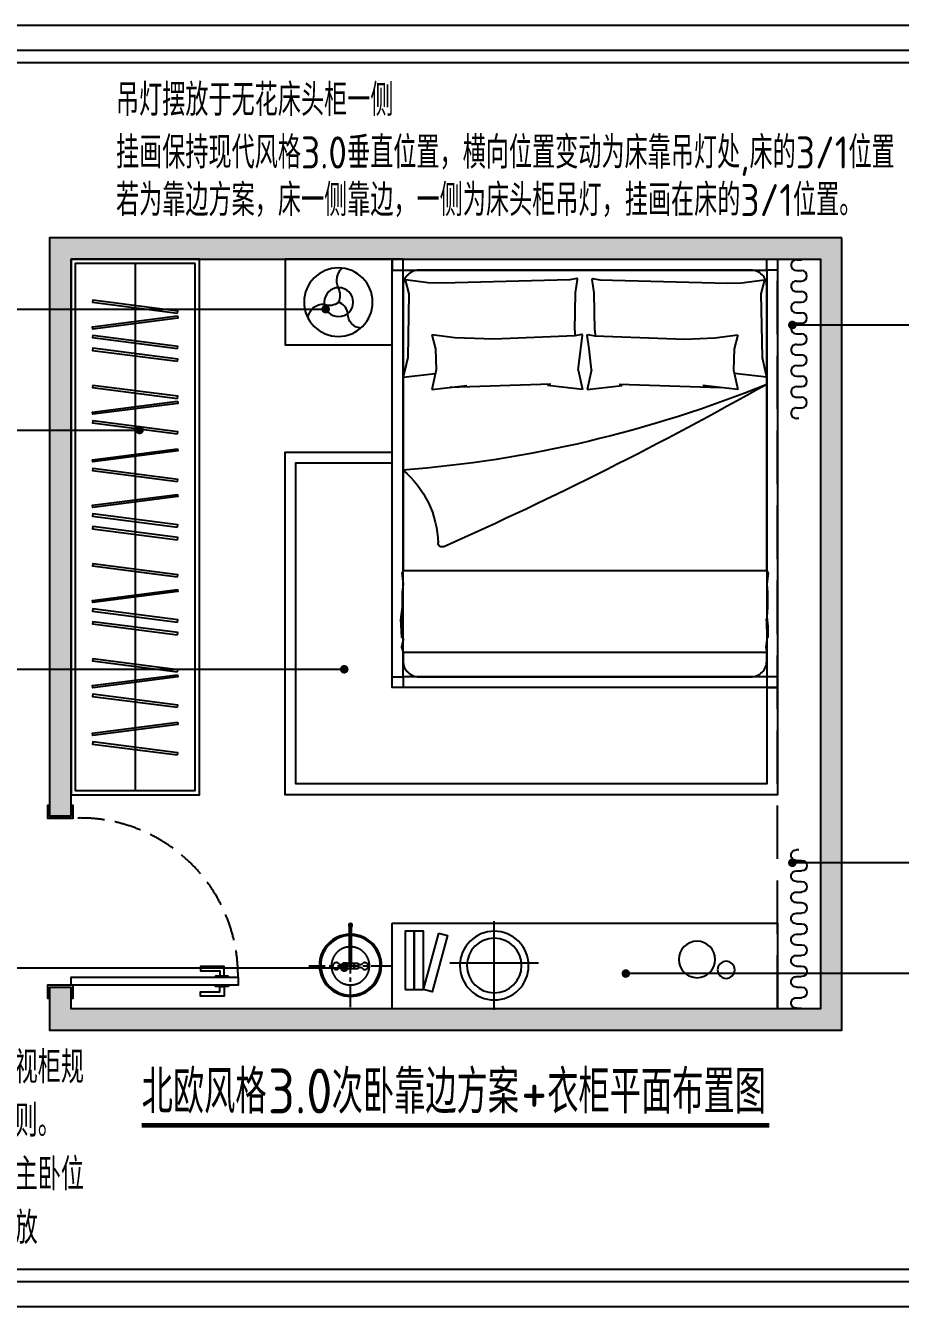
# Model space of a CAD drawing. Extents: x 23971 to 232415, y -48119 to 67869.
# Drawn here: x 161054 to 165140, y 28417 to 34397 of the extents above; entities that cross this region are included whole.
import ezdxf

# ---------------------------------------------------------------- set-up
doc = ezdxf.new("R2010")
doc.units = 0
doc.header["$LTSCALE"] = 1000
doc.header["$MEASUREMENT"] = 0
for name, pattern in [('$1$CENTER', [50.8, 31.75, -6.35, 6.35, -6.35]), ('DASH', [0.35, 0.25, -0.1]), ('DASHED', [0.75, 0.5, -0.25]), ('HIDDEN', [9.525, 6.35, -3.175]), ('HIDDEN5', [0.08, 0.04, -0.04])]:
    doc.linetypes.add(name, pattern=pattern)
for name, color, linetype in [('DIM_SYMB', 3, 'Continuous'), ('DS-DRAPERY', 32, 'Continuous'), ('PM-家具', 146, 'Continuous'), ('PUB_TEXT', 7, 'Continuous'), ('WALL', 9, 'Continuous'), ('活动家具', 7, 'Continuous')]:
    doc.layers.add(name, color=color, linetype=linetype)
doc.styles.get("Standard").update_dxf_attribs({"font": 'gbenor.shx', "bigfont": 'gbcbig.shx'})

# ---------------------------------------------------------------- blocks, each defined once
blk = doc.blocks.new('次卧摆放方案图框')
at = {"color": 251}
for p, q in [((25027, 17757), (372, 17757)), ((372, 493), (25027, 493))]:
    blk.add_line(p, q, dxfattribs=at)
for p, q in [((24853, 17583), (546, 17583)), ((546, 667), (24853, 667))]:
    blk.add_line(p, q)
blk.add_lwpolyline([(-25, 145), (25375, 145), (25375, 18105), (-25, 18105)], close=True)
blk = doc.blocks.new('次卧2500衣柜')
blk.add_line((23498.5, -31407), (21038.5, -31407))
blk.add_lwpolyline([(23518.5, -31107), (23518.5, -31707), (21018.5, -31707), (21018.5, -31107)], close=True)
at = {"color": 251}
for points in [[(23498.5, -31127), (23498.5, -31687), (21038.5, -31687), (21038.5, -31127)], [(21204, -31209.9), (21214, -31208.6), (21265.2, -31605.4), (21255.2, -31606.6)], [(21356.6, -31209.9), (21346.7, -31208.6), (21295.5, -31605.4), (21305.4, -31606.6)], [(21426.5, -31209.9), (21436.4, -31208.6), (21487.6, -31605.4), (21477.7, -31606.6)], [(21579, -31209.9), (21569.1, -31208.6), (21517.9, -31605.4), (21527.8, -31606.6)], [(21592, -31209.9), (21602, -31208.6), (21653.2, -31605.4), (21643.2, -31606.6)], [(21765.4, -31209.9), (21775.3, -31208.6), (21826.5, -31605.4), (21816.6, -31606.6)], [(21824.7, -31209.9), (21834.7, -31208.6), (21885.9, -31605.4), (21875.9, -31606.6)], [(21977.3, -31209.9), (21967.4, -31208.6), (21916.2, -31605.4), (21926.1, -31606.6)], [(22035.8, -31209.9), (22045.7, -31208.6), (22096.9, -31605.4), (22087, -31606.6)], [(22209.1, -31209.9), (22219.1, -31208.6), (22270.3, -31605.4), (22260.3, -31606.6)], [(22268.5, -31209.9), (22278.4, -31208.6), (22329.6, -31605.4), (22319.7, -31606.6)], [(22421, -31209.9), (22411.1, -31208.6), (22359.9, -31605.4), (22369.8, -31606.6)], [(22480.9, -31209.9), (22490.8, -31208.6), (22542, -31605.4), (22532.1, -31606.6)], [(22633.4, -31209.9), (22623.5, -31208.6), (22572.3, -31605.4), (22582.2, -31606.6)], [(22703.3, -31209.9), (22713.3, -31208.6), (22764.5, -31605.4), (22754.5, -31606.6)], [(22855.9, -31209.9), (22846, -31208.6), (22794.8, -31605.4), (22804.7, -31606.6)], [(22868.9, -31209.9), (22878.8, -31208.6), (22930, -31605.4), (22920.1, -31606.6)], [(23042.2, -31209.9), (23052.2, -31208.6), (23103.4, -31605.4), (23093.4, -31606.6)], [(23101.6, -31209.9), (23111.5, -31208.6), (23162.7, -31605.4), (23152.8, -31606.6)], [(23254.1, -31209.9), (23244.2, -31208.6), (23193, -31605.4), (23202.9, -31606.6)], [(23267.1, -31209.9), (23277, -31208.6), (23328.3, -31605.4), (23318.3, -31606.6)]]:
    blk.add_lwpolyline(points, close=True, dxfattribs=at)
blk = doc.blocks.new('次卧1800床')
at = {"color": 251, "linetype": 'Continuous', "lineweight": -2}
for p, q in [((19014.4, -30087.8), (18907.1, -30073.8)), ((18907.1, -30073.8), (18924.4, -30137.9)), ((19014.4, -30087.8), (18907.1, -30073.8)), ((18907.1, -30073.8), (18924.4, -30137.9)), ((19575.5, -30077.8), (19154.5, -30093.5)), ((19575.5, -30077.8), (19154.5, -30093.5)), ((19602.1, -30138.4), (19611.3, -30075)), ((19602.1, -30138.4), (19611.3, -30075)), ((19641.4, -30138.4), (19632.2, -30075)), ((19641.4, -30138.4), (19632.2, -30075)), ((19668, -30077.8), (20047, -30093.5)), ((19668, -30077.8), (20047, -30093.5)), ((20229.1, -30087.8), (20336.4, -30073.8)), ((20229.1, -30087.8), (20336.4, -30073.8)), ((20336.4, -30073.8), (20319.1, -30137.9)), ((20336.4, -30073.8), (20319.1, -30137.9)), ((18924.4, -30137.9), (18927.3, -30236.4)), ((18924.4, -30137.9), (18927.3, -30236.4)), ((19154.5, -30093.5), (19014.4, -30087.8)), ((19154.5, -30093.5), (19014.4, -30087.8)), ((19590.8, -30236.4), (19602.1, -30138.4)), ((19590.8, -30236.4), (19602.1, -30138.4)), ((19652.7, -30236.4), (19641.4, -30138.4)), ((19652.7, -30236.4), (19641.4, -30138.4)), ((20047, -30093.5), (20229.1, -30087.8)), ((20047, -30093.5), (20229.1, -30087.8)), ((20319.1, -30137.9), (20316.2, -30236.4)), ((20319.1, -30137.9), (20316.2, -30236.4)), ((18927.3, -30236.4), (18907.1, -30327.8)), ((18927.3, -30236.4), (18907.1, -30327.8)), ((19590.8, -30236.4), (19611, -30327.8)), ((19590.8, -30236.4), (19611, -30327.8)), ((19652.7, -30236.4), (19632.5, -30327.8)), ((19652.7, -30236.4), (19632.5, -30327.8)), ((20316.2, -30236.4), (20336.4, -30327.8)), ((20316.2, -30236.4), (20336.4, -30327.8)), ((18907.1, -30327.8), (19071.1, -30309)), ((18907.1, -30327.8), (19071.1, -30309)), ((19462.5, -30302.7), (18989.1, -30318.4)), ((19462.5, -30302.7), (18989.1, -30318.4)), ((19611, -30327.8), (19447, -30309)), ((19611, -30327.8), (19447, -30309)), ((19632.5, -30327.8), (19796.5, -30309)), ((19632.5, -30327.8), (19796.5, -30309)), ((19781, -30302.7), (20254.4, -30318.4)), ((19781, -30302.7), (20254.4, -30318.4)), ((20336.4, -30327.8), (20172.4, -30309)), ((20336.4, -30327.8), (20172.4, -30309)), ((18772.8, -31555.7), (20470.7, -31555.8))]:
    blk.add_line(p, q, dxfattribs=at)
at = {"color": 251, "linetype": 'HIDDEN5', "lineweight": -2}
for p, q in [((19608.2, -30071.6), (19575.5, -30077.8)), ((19608.2, -30071.6), (19575.5, -30077.8)), ((19610.7, -30072.5), (19608.2, -30071.6)), ((19610.7, -30072.5), (19608.2, -30071.6)), ((19611.3, -30075), (19610.7, -30072.5)), ((19611.3, -30075), (19610.7, -30072.5)), ((19632.2, -30075), (19632.8, -30072.5)), ((19632.2, -30075), (19632.8, -30072.5)), ((19632.8, -30072.5), (19635.4, -30071.6)), ((19632.8, -30072.5), (19635.4, -30071.6)), ((19635.4, -30071.6), (19668, -30077.8)), ((19635.4, -30071.6), (19668, -30077.8))]:
    blk.add_line(p, q, dxfattribs=at)
at = {"color": 251}
for points in [[(18772.8, -29771.3), (18772.8, -29720.5), (18722, -29720.5), (18722, -29771.3)], [(20470.8, -29771.3), (20470.8, -29720.5), (20521.6, -29720.5), (20521.6, -29771.3)], [(18772.8, -31669.7), (18772.8, -31720.5), (18722, -31720.5), (18722, -31669.7)], [(20470.8, -31669.7), (20470.8, -31720.5), (20521.6, -31720.5), (20521.6, -31669.7)]]:
    blk.add_lwpolyline(points, close=True, dxfattribs=at)
blk.add_lwpolyline([(18722, -29720.5), (18722, -31720.5), (20521.6, -31720.5), (20521.6, -29720.5)], close=True)
for points in [[(20470.8, -31174.7), (20470.8, -29771.3), (18772.8, -29771.3), (18772.8, -31174.5)], [(18772.8, -31174.5), (18772.8, -31669.7), (20470.8, -31669.7), (20470.8, -31174.7)]]:
    blk.add_lwpolyline(points)
at = {"linetype": 'Continuous', "lineweight": -2}
for points in [[(18772.8, -31174.5), (18772.8, -29844.3, -0.414214), (18845.8, -29771.3), (20397.7, -29771.3, -0.414214), (20470.8, -29844.3), (20470.8, -31174.7)], [(20470.7, -31555.8), (20470.8, -31596.7, -0.414214), (20397.7, -31669.7), (18845.8, -31669.7, -0.414214), (18772.8, -31596.7), (18772.8, -31555.7)]]:
    blk.add_lwpolyline(points, format="xyb", dxfattribs=at)
at = {"color": 251, "linetype": 'Continuous', "lineweight": -2}
for points in [[(19574.9, -30052.7), (19578.1, -29877.4), (19587.4, -29814), (19586.7, -29811.5), (19584.2, -29810.6), (19551.6, -29816.7), (18957.5, -29832.4), (18889.8, -29830.9), (18782.5, -29816.9), (18799.9, -29881), (18794.1, -30179), (18773.8, -30270.3), (18923.6, -30253.2)], [(19574.9, -30052.7), (19578.1, -29877.4), (19587.4, -29814), (19586.7, -29811.5), (19584.2, -29810.6), (19551.6, -29816.7), (18957.5, -29832.4), (18889.8, -29830.9), (18782.5, -29816.9), (18799.9, -29881), (18794.1, -30179), (18773.8, -30270.3), (18923.6, -30253.2)], [(19668.6, -30052.7), (19665.4, -29877.4), (19656.1, -29814), (19656.8, -29811.5), (19659.3, -29810.6), (19691.9, -29816.7), (20286, -29832.4), (20353.7, -29830.9), (20461, -29816.9), (20443.6, -29881), (20449.4, -30179), (20469.7, -30270.3), (20319.9, -30253.2)], [(19668.6, -30052.7), (19665.4, -29877.4), (19656.1, -29814), (19656.8, -29811.5), (19659.3, -29810.6), (19691.9, -29816.7), (20286, -29832.4), (20353.7, -29830.9), (20461, -29816.9), (20443.6, -29881), (20449.4, -30179), (20469.7, -30270.3), (20319.9, -30253.2)], [(19574.9, -30052.7), (19574.3, -30077.9)], [(19574.9, -30052.7), (19574.3, -30077.9)], [(19668.6, -30052.7), (19669.2, -30077.9)], [(19668.6, -30052.7), (19669.2, -30077.9)], [(18772.8, -31174.5), (18766.1, -31186.1), (18769.6, -31210.4), (18772.8, -31236.9), (18769.1, -31274.3), (18769.1, -31346.2), (18772.8, -31389.6), (18767.5, -31433.1), (18767.5, -31486), (18773.8, -31399.1), (18772.8, -31497.1), (18776.2, -31531), (18772.8, -31555.7)], [(18772.8, -31174.5), (20470.8, -31174.7), (20477.4, -31186.2), (20474, -31210.5), (20470.8, -31237), (20474.5, -31274.4), (20474.5, -31346.3), (20481.9, -31389.7), (20476, -31433.3), (20476, -31486.1), (20480.9, -31399.2), (20470.7, -31497.2), (20478.4, -31531.1), (20470.7, -31555.8)]]:
    blk.add_lwpolyline(points, dxfattribs=at)
for centre, radius, start, end in [((27437.9, -14952.9), 17628.1, 240.55739, 246.04368), ((20899.4, -25085.3), 5635.7, 247.83041, 265.64572), ((27437.9, -14952.9), 17628.1, 240.55739, 246.04368), ((20899.4, -25085.3), 5635.7, 247.83041, 265.64572), ((20766.8, -31056.7), 459.5, 129.99691, 178.55401), ((20766.8, -31056.7), 459.5, 129.99691, 178.55401), ((20287.5, -31043.9), 20, 248.33224, 356.49135), ((20287.5, -31043.9), 20, 248.33224, 356.49135)]:
    blk.add_arc(centre, radius, start, end, dxfattribs=at)
blk = doc.blocks.new('次卧床头柜')
at = {"layer": 'PM-家具'}
blk.add_lwpolyline([(-2628.6, -31351.7), (-2628.6, -30951.7), (-2128.6, -30951.7), (-2128.6, -31351.7)], close=True, dxfattribs=at)
at = {"layer": 'PM-家具', "color": 251}
for points in [[(-2378.6, -31151.7, -0.228099), (-2377, -31084.2, 0.317646), (-2394.4, -30992.6)], [(-2481.4, -31272.9, 0.398826), (-2421.6, -31206.5, -0.069197), (-2420.8, -31199.6, -0.240714), (-2378.6, -31151.7, 0.240714)], [(-2235.7, -31226.7, 0.414712), (-2311.8, -31161.4, -0.258086), (-2378.6, -31151.7)]]:
    blk.add_lwpolyline(points, format="xyb", dxfattribs=at)
at = {"layer": 'PM-家具'}
blk.add_circle((-2377, -31151.7), 160, dxfattribs=at)
at = {"layer": 'PM-家具', "color": 251}
blk.add_circle((-2378.6, -31151.7), 67.5, dxfattribs=at)
blk = doc.blocks.new('A$C09607DE0')
at = {"color": 251, "ltscale": 50}
for p, q in [((210.9, 544.5), (210.9, 0)), ((483.2, 258.1), (-61.3, 258.1))]:
    blk.add_line(p, q, dxfattribs=at)
blk.add_circle((210.9, 272.3), 210.9)
blk.add_circle((210.9, 272.3), 167.7, dxfattribs=at)
blk = doc.blocks.new('次卧1800边柜')
at = {"layer": 'PM-家具'}
blk.add_lwpolyline([(11133.3, -29841.4), (12933.3, -29841.4), (12933.3, -29441.4), (11133.3, -29441.4)], close=True, dxfattribs=at)
at = {"layer": 'PM-家具', "color": 251}
for points in [[(11194.2, -29531.5), (11236.5, -29531.5), (11236.5, -29804.6), (11194.2, -29804.6)], [(11236.5, -29531.5), (11278.9, -29531.5), (11278.9, -29804.6), (11236.5, -29804.6)], [(11350.7, -29795), (11391.5, -29783.8), (11319.8, -29520.4), (11278.9, -29531.5)]]:
    blk.add_lwpolyline(points, close=True, dxfattribs=at)
for centre, radius in [((12557.2, -29671.9, 0), 85), ((12693.1, -29623.3), 40)]:
    blk.add_circle(centre, radius, dxfattribs=at)
at = {"layer": 'PM-家具', "xscale": 0.7600000000093132, "yscale": 0.7600000000093132, "zscale": 0.7600000000093132}
blk.add_blockref('A$C09607DE0', (11449.9, -29850.4), dxfattribs=at)
blk = doc.blocks.new('door-swing-single1')
at = {"color": 0, "linetype": 'ByBlock'}
for points in [[(10, -10), (10, 110), (-50, 110), (-50, 100), (0, 100)], [(0, 0), (0, 100)], [(0, 0), (-50, 0), (-50, -10), (10, -10)], [(10, 0), (48, 0), (48, -780), (10, -780), (10, -10)]]:
    blk.add_lwpolyline(points, dxfattribs=at)
for points in [[(800, 0), (800, 100), (850, 100), (850, 110), (790, 110), (790, -10), (850, -10), (850, 0)], [(5, -715), (-40, -715), (-40, -605), (-20, -605), (-20, -695), (5, -695)], [(53, -715), (98, -715), (98, -605), (78, -605), (78, -695), (53, -695)], [(5, -735), (5, -675), (10, -675), (10, -735)], [(53, -735), (53, -675), (48, -675), (48, -735)]]:
    blk.add_lwpolyline(points, close=True, dxfattribs=at)
at = {"color": 250, "linetype": 'DASH', "ltscale": 0.5}
blk.add_arc((53.8, -42.6), 737.4, 269.54749, 3.31294, dxfattribs=at)
blk = doc.blocks.new('B14-1')
for p, q in [((-933, 124), (-933, 148)), ((-837, 148), (-837, 100)), ((-741, 148), (-741, 100)), ((-645, 148), (-645, 100)), ((-549, 148), (-549, 100)), ((-453, 148), (-453, 100)), ((-357, 148), (-357, 100)), ((-261, 148), (-261, 100)), ((-165, 148), (-165, 100)), ((-69, 148), (-69, 100)), ((27, 148), (27, 100)), ((123, 148), (123, 100)), ((219, 148), (219, 100)), ((315, 148), (315, 100)), ((411, 148), (411, 100)), ((507, 148), (507, 100))]:
    blk.add_line(p, q)
blk.add_lwpolyline([(-933, 124, 0, 0, 0), (-1137, 124, 90, 0, 0), (-1245, 124, 0, 0, 0)], format="xyseb")
for centre, start, end in [((-885, 148), 360, 180.0002), ((-693, 148), 360, 180.0002), ((-501, 148), 360, 180.0002), ((-309, 148), 360, 180.0002), ((-117, 148), 360, 180.0002), ((75, 148), 0, 180.0002), ((267, 148), 0, 180.0002), ((459, 148), 0, 180.0002), ((-789, 100), 180, 360), ((-597, 100), 180, 360), ((-405, 100), 180, 360), ((-213, 100), 180, 360), ((-21, 100), 180, 0), ((171, 100), 180, 0), ((363, 100), 180, 0)]:
    blk.add_arc(centre, 48, start, end)
blk = doc.blocks.new('MUR-515-LT FLOOR LAMP')
at = {"linetype": '$1$CENTER', "ltscale": 0.005}
for p, q in [((0, 314.8), (0, -316.7)), ((310.2, 0), (-319.4, 0))]:
    blk.add_line(p, q, dxfattribs=at)
at = {"color": 251}
for p, q in [((0.7, 7.5), (-307.4, 7.5)), ((1.1, -7.5), (-307.4, -7.5))]:
    blk.add_line(p, q, dxfattribs=at)
at = {"color": 251, "linetype": 'DASHED', "ltscale": 5}
for p, q in [((-21.5, 26.8), (22.3, 26.8)), ((-21.5, 26.8), (-21.5, 26.8)), ((-10.6, 66.1), (-10.6, 58)), ((11.4, 66.1), (11.4, 57.8)), ((-21.5, -26.9), (-21.5, -26.9)), ((-10.6, -66.2), (-10.6, -58)), ((11.4, -66.2), (11.4, -57.9))]:
    blk.add_line(p, q, dxfattribs=at)
for points in [[(-21.5, 26.8), (-21.5, 57.8), (22.3, 57.8), (22.3, 26.8)], [(-21.5, 57.8), (22.3, 57.8), (22.3, -57.9), (-21.5, -57.9)], [(-21.5, -26.9), (-21.5, -57.9), (22.3, -57.9), (22.3, -26.9)]]:
    blk.add_lwpolyline(points, close=True, dxfattribs=at)
for centre, radius, start, end in [((-5.6, -1), 235.1, 181.59618, 177.93988), ((-308.2, 0), 13.5, 33.6417, 326.3583), ((-308.2, 0), 7.54, 84.24727, 275.75273)]:
    blk.add_arc(centre, radius, start, end)
at = {"color": 251}
for centre, radius, start, end in [((-5.6, -1), 225.1, 181.66711, 177.84832), ((0, 0), 7.56, 278.57076, 95.43773)]:
    blk.add_arc(centre, radius, start, end, dxfattribs=at)
at = {"linetype": 'HIDDEN'}
blk.add_arc((-1.1, -1), 144.1, 182.60436, 176.63817, dxfattribs=at)
at = {"color": 251, "linetype": 'DASHED', "ltscale": 5}
for centre, radius, start, end in [((0.4, 108.1), 25.9, 320.12871, 219.87129), ((-49.8, 66.5), 39.2, 359.37192, 39.7826), ((50.6, 66.5), 39.2, 140.2174, 180.62808), ((0.4, -108.1), 25.9, 140.12871, 39.87129), ((-49.8, -66.6), 39.2, 320.2174, 0.62808), ((50.6, -66.6), 39.2, 179.37192, 219.7826)]:
    blk.add_arc(centre, radius, start, end, dxfattribs=at)

msp = doc.modelspace()

# ---------------------------------------------------------------- hatches: boundary and pattern name
at = {"layer": '活动家具'}
h = msp.add_hatch(dxfattribs=at)
h.set_pattern_fill('钢筋混凝土', color=251, scale=10, angle=180)
h.set_pattern_definition([(225, (150022.417, 69016.52), (17.67767, -17.67767), []), (230, (150022.417, 69016.52), (-71.72602, 6.27521), [7.5, -82.5]), (175, (150022.42, 69016.52), (13.87513, -75.21921), [6, -66]), (280.4514, (150016.44, 69017.044), (-57.85094, -68.94395), [6.37402, -70.11421]), (226.1842, (150022.42, 68996.52), (-106.7241, 16.5519), [11.25, -123.75]), (276.6356, (150013.52, 68997.9), (-93.46627, -97.41179), [9.56103, -105.1713]), (171.1842, (150022.42, 68996.52), (-93.4662, -97.41186), [9, -99]), (201, (150012.417, 69001.52), (-59.690705, 40.26189), [7.5, -82.5]), (146, (150012.42, 69001.52), (-24.33153, -72.515), [6, -66]), (251.4514, (150007.44, 69004.876), (-84.02226, -32.25305), [6.37402, -70.11421]), (217.5, (150022.417, 69016.52), (-1.215986, -33.289385), [0, -65.2, 0, -67, 0, -66.25]), (187.5, (150022.417, 69016.52), (-26.306954, -39.44117), [0, -38.2, 0, -63.7, 0, -25.25]), (147.5, (150044.717, 69016.52), (-53.382244, 2.255487), [0, -25, 0, -78, 0, -103.5]), (137.5, (150054.717, 69016.52), (-58.318617, -10.0105), [0, -32.5, 0, -51.8, 0, -73.5])])
h.paths.add_polyline_path([(161166.4, 33406), (164866, 33406), (164866, 29706), (161166.4, 29706), (161166.4, 29906), (161266.4, 29906), (161266.4, 29806), (164766, 29806), (164766, 33306), (161266.4, 33306), (161266.4, 30706), (161166.4, 30706)])

# ---------------------------------------------------------------- linework, layer by layer
at = {"layer": 'DIM_SYMB', "const_width": 20}
for points in [[(162445.5, 33073, 1), (162465.5, 33073, 1)], [(164645, 32999.2, 1), (164625, 32999.2, 1)], [(161576.6, 32508.9, 1), (161596.6, 32508.9, 1)], [(162532.3, 31391.7, 1), (162552.3, 31391.7, 1)], [(164645, 30488.1, 1), (164625, 30488.1, 1)], [(162532.3, 29998, 1), (162552.3, 29998, 1)], [(163867.3, 29970.8, 1), (163847.3, 29970.8, 1)]]:
    msp.add_lwpolyline(points, format="xyb", close=True, dxfattribs=at)
at = {"layer": 'DIM_SYMB'}
for points in [[(160383.3, 33073), (160974, 33073), (162455.5, 33073)], [(165646.6, 32999.2), (165055.9, 32999.2), (164635, 32999.2)], [(160383.3, 32508.9), (160974, 32508.9), (161586.6, 32508.9)], [(160383.3, 31391.7), (160974, 31391.7), (162542.3, 31391.7)], [(165646.6, 30488.1), (165055.9, 30488.1), (164635, 30488.1)], [(160383.3, 29998), (160974, 29998), (162542.3, 29998)], [(165646.6, 29970.8), (165055.9, 29970.8), (163857.3, 29970.8)]]:
    msp.add_lwpolyline(points, dxfattribs=at)
at = {"layer": 'DIM_SYMB', "const_width": 21}
msp.add_lwpolyline([(161596.3, 29261.9), (164526.9, 29261.9)], dxfattribs=at)
at = {"layer": 'PM-家具'}
msp.add_lwpolyline([(164566, 32406), (164566, 30806), (162266, 30806), (162266, 32406), (162766.4, 32406)], dxfattribs=at)
at = {"layer": 'PM-家具', "color": 251}
msp.add_lwpolyline([(164516, 31306), (164516, 30856), (162316, 30856), (162316, 32356), (162766.4, 32356)], dxfattribs=at)
at = {"layer": 'WALL', "color": 251, "linetype": 'DASH'}
msp.add_line((164566, 29806), (164566, 33306), dxfattribs=at)
at = {"layer": 'WALL'}
msp.add_lwpolyline([(164866, 33406), (161166.4, 33406), (161166.4, 30706), (161266.4, 30706), (161266.4, 33306), (164766, 33306), (164766, 29806), (161266.4, 29806), (161266.4, 29906), (161166.4, 29906), (161166.4, 29706), (164866, 29706), (164866, 33406)], dxfattribs=at)

# ---------------------------------------------------------------- block references
at = {"xscale": 0.3330153595476334, "yscale": 0.3330153595476334, "zscale": 0.3330153595476334}
msp.add_blockref('次卧摆放方案图框', (159215.4, 28368.2), dxfattribs=at)
at = {"layer": 'DS-DRAPERY', "yscale": 0.5138421538021635, "zscale": 0.5138421538021635}
for p, xscale, rotation in [((164729.7, 33042.8), 0.5138421538021635, 90.00000000000001), ((164729.7, 30069.2), -0.5138421538021635, 90)]:
    msp.add_blockref('B14-1', p, dxfattribs=dict(at, xscale=xscale, rotation=rotation))
at = {"layer": 'PM-家具', "xscale": -1}
for name, p, rotation in [('次卧2500衣柜', (192973.4, 9787.5), 270), ('次卧1800边柜', (151632.9, 364.7), 180)]:
    msp.add_blockref(name, p, dxfattribs=dict(at, rotation=rotation))
for name, p in [('次卧床头柜', (160137.8, 64257.7)), ('次卧1800床', (183288, 63026.5))]:
    msp.add_blockref(name, p, dxfattribs=at)
at = {"layer": 'PM-家具', "rotation": 90.00000000000001}
msp.add_blockref('door-swing-single1', (161266.4, 29906), dxfattribs=at)
at = {"layer": 'PM-家具', "xscale": 0.6169363531274308, "yscale": 0.6169363531274308, "zscale": 0.6169363531274308, "rotation": 269.9966938749448}
msp.add_blockref('MUR-515-LT FLOOR LAMP', (162572, 30006), dxfattribs=at)

# ---------------------------------------------------------------- texts
at = {"char_height": 150, "attachment_point": 1}
for s, width, insert in [('吊灯摆放于无花床头柜一侧', 1734.523, (161476.3, 34125.3)), ('挂画保持现代风格3.0垂直位置，横向位置变动为床靠吊灯处,床的3/1位置', 4249.688, (161476.3, 33879.9)), ('若为靠边方案，床一侧靠边，一侧为床头柜吊灯，挂画在床的3/1位置。', 4055.064, (161476.3, 33657.7)), ('床尾柜摆放规则，沿用主卧电视柜规则，落地灯沿用主卧落地灯规则。\\P当床靠边摆放，落地灯无法在主卧位放置时，选择床尾柜另一侧摆放', 1767.576, (159599.1, 29608.1))]:
    msp.add_mtext_dynamic_manual_height_columns(s, width=width, gutter_width=1750, heights=[0], dxfattribs=dict(at, insert=insert))
at = {"layer": 'PUB_TEXT'}
for s, height, p in [('北欧风格', 202.55, (161596.3, 29317.3)), ('3.0', 210, (162186.1, 29317.3)), ('次卧靠边方案', 202.55, (162483.6, 29317.3)), ('衣柜平面布置图', 202.55, (163490.8, 29317.3)), ('+', 210, (163368.3, 29317.3))]:
    msp.add_text(s, height=height, dxfattribs=at).set_placement(p)

doc.saveas('drawing.dxf')
